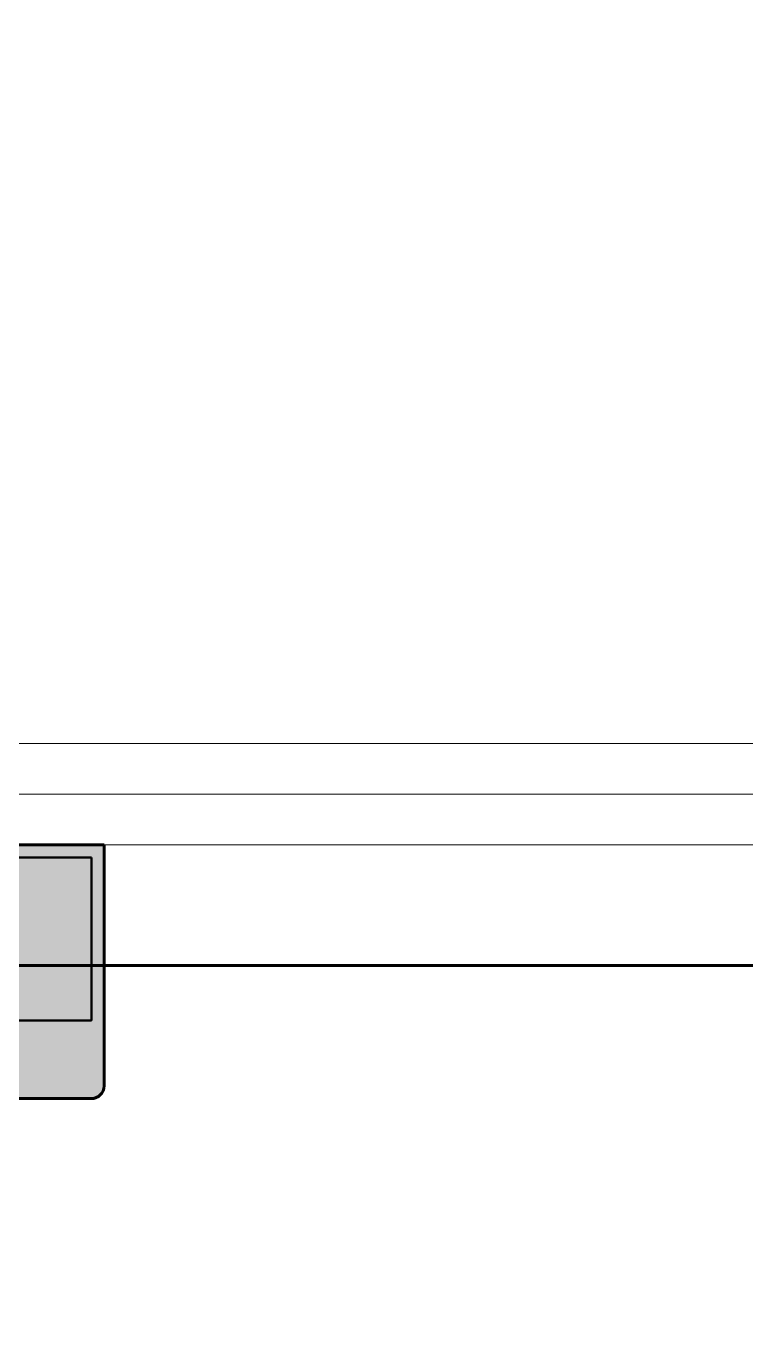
# Model space of a CAD drawing. Header units: millimetres. Extents: x 0 to 1680, y 0 to 594.
# Drawn here: x 571.19 to 582.53, y 519.82 to 540.48 of the extents above; entities that cross this region are included whole.
import ezdxf

# ---------------------------------------------------------------- set-up
doc = ezdxf.new("R2010")
doc.units = ezdxf.units.MM
for name, pattern in [('K5LT32792', [0]), ('K5LT32796', [0]), ('K5LT_BASIC', [0]), ('K5LT_THIN_INCLUDED_TO_HATCHING', [0])]:
    doc.linetypes.add(name, pattern=pattern)
doc.layers.add('Системный слой', color=7, linetype='Continuous')

# ---------------------------------------------------------------- blocks, each defined once
blk = doc.blocks.new('U256')
at = {"layer": 'Системный слой', "color": 5, "linetype": 'K5LT32792', "lineweight": 60, "true_color": 0x0000ff}
blk.add_line((592.418, 525.673), (562.418, 525.673), dxfattribs=at)
blk = doc.blocks.new('U267')
at = {"layer": 'Системный слой', "color": 5, "linetype": 'K5LT32792', "lineweight": 60, "true_color": 0x0000ff}
for p, q in [((552.418, 523.777), (552.418, 527.577)), ((552.418, 527.577), (572.418, 527.577)), ((572.418, 527.577), (572.418, 523.777)), ((572.218, 523.577), (552.618, 523.577))]:
    blk.add_line(p, q, dxfattribs=at)
for centre, start, end in [((552.618, 523.777), 180, 270), ((572.218, 523.777), 270, 0)]:
    blk.add_arc(centre, 0.2, start, end, dxfattribs=at)
blk = doc.blocks.new('U266')
at = {"layer": 'Системный слой', "true_color": 0xffffff}
h = blk.add_hatch(color=7, dxfattribs=at)
h.paths.add_polyline_path([(552.618, 524.809), (572.218, 524.809), (572.218, 527.377), (552.618, 527.377)])
h.paths.add_polyline_path([(552.618, 523.577), (572.218, 523.577), (572.296, 523.593), (572.362, 523.638), (572.405, 523.705), (572.418, 523.777), (572.418, 527.577), (552.418, 527.577), (552.418, 523.777), (552.434, 523.699), (552.479, 523.634), (552.546, 523.591)])
h.paths.add_polyline_path([(572.218, 524.809), (552.618, 524.809), (552.618, 527.377), (572.218, 527.377)])
at = {"layer": 'Системный слой', "color": 5, "linetype": 'K5LT32796', "lineweight": 50, "true_color": 0x0000ff}
blk.add_lwpolyline([(572.218, 527.377), (572.218, 524.809), (552.618, 524.809), (552.618, 527.377)], close=True, dxfattribs=at)
at = {"layer": 'Системный слой'}
blk.add_blockref('U267', (0, 0), dxfattribs=at)
blk = doc.blocks.new('U1675')
at = {"layer": 'Системный слой', "color": 7, "linetype": 'K5LT_THIN_INCLUDED_TO_HATCHING', "lineweight": 13}
for p, q in [((570.718, 529.177), (591.718, 529.177)), ((570.718, 528.377), (591.718, 528.377)), ((591.718, 527.577), (570.718, 527.577))]:
    blk.add_line(p, q, dxfattribs=at)
at = {"layer": 'Системный слой', "color": 150, "linetype": 'K5LT_BASIC', "lineweight": 25, "true_color": 0x0080ff}
for p, q in [((570.718, 527.577), (570.718, 529.177)), ((591.718, 529.177), (591.718, 527.577))]:
    blk.add_line(p, q, dxfattribs=at)
blk = doc.blocks.new('U1689')
at = {"layer": 'Системный слой', "color": 7, "linetype": 'K5LT_THIN_INCLUDED_TO_HATCHING', "lineweight": 13}
for p, q in [((570.718, 529.177), (591.718, 529.177)), ((570.718, 528.377), (591.718, 528.377)), ((591.718, 527.577), (570.718, 527.577))]:
    blk.add_line(p, q, dxfattribs=at)
at = {"layer": 'Системный слой', "color": 150, "linetype": 'K5LT_BASIC', "lineweight": 25, "true_color": 0x0080ff}
for p, q in [((570.718, 527.577), (570.718, 529.177)), ((591.718, 529.177), (591.718, 527.577))]:
    blk.add_line(p, q, dxfattribs=at)

msp = doc.modelspace()

# ---------------------------------------------------------------- block references
at = {"layer": 'Системный слой'}
for name in ['U1675', 'U1689', 'U266', 'U256']:
    msp.add_blockref(name, (0, 0), dxfattribs=at)

doc.saveas('drawing.dxf')
